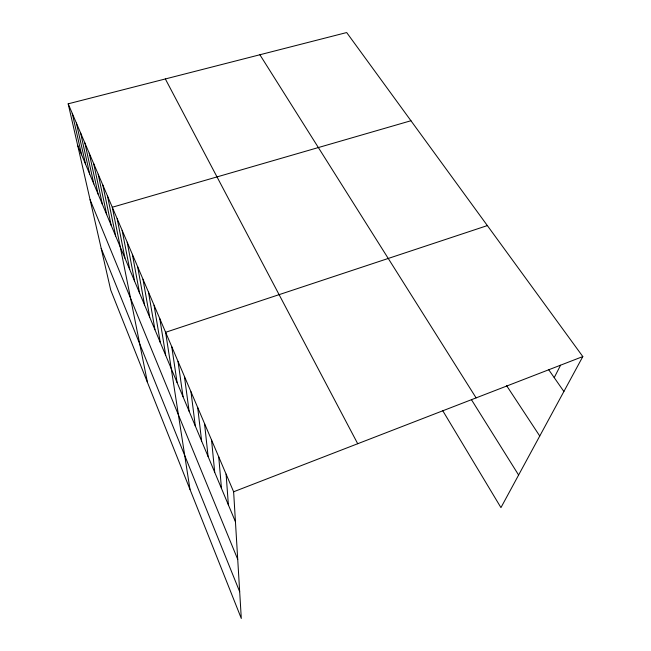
<?xml version="1.0" encoding="UTF-8"?>
<svg xmlns="http://www.w3.org/2000/svg" width="651" height="651" viewBox="0 0 651 651"><rect width="100%" height="100%" fill="white"/><g stroke="black" fill="none" stroke-linecap="round" stroke-linejoin="round"><path stroke-width="0.98" d="M554.221 377.629L560.568 365.235M68.184 103.818L233.628 491.774L241.301 618.45L110.703 290.004L68.184 103.818L346.674 32.55L582.816 356.569L500.953 507.617L442.753 410.708M233.628 491.774L582.816 356.569M487.355 225.588L165.614 332.295L189.978 489.373M410.944 120.736L112.289 207.246L147.476 382.479M548.655 369.638L563.888 391.503M506.535 385.538L539.752 436.024M259.887 54.757L476.109 397.891M471.47 399.722L518.611 475.035M165.346 78.95L357.716 443.73M77.681 145.401L235.442 521.752M90.066 199.654L237.721 559.355M101.198 248.397L239.682 591.759M72.245 113.355L81.619 154.8M76.387 123.047L85.631 164.361M80.594 132.918L89.7 174.086M84.882 142.968L93.85 183.973M89.244 153.197L98.065 194.022M93.679 163.613L102.353 204.251M98.203 174.224L106.715 214.667M102.817 185.022L111.158 225.254M107.505 196.032L115.675 236.036M117.164 218.679L124.959 258.178M122.136 230.324L129.728 269.555M127.197 242.205L134.578 281.142M132.365 254.313L139.526 292.942M137.63 266.666L144.571 304.961M143 279.263L149.706 317.208M148.485 292.12L154.938 329.691M154.075 305.238L160.268 342.418M159.788 318.624L165.704 355.389M171.75 346.682L177.08 382.519M178.024 361.386L183.029 396.703M184.428 376.416L189.099 411.196M190.987 391.78L195.3 425.982M197.692 407.502L201.631 441.093M204.544 423.573L208.1 456.53M211.559 440.027L214.716 472.3M218.744 456.872L221.47 488.421M226.1 474.115L228.379 504.899"/></g></svg>
